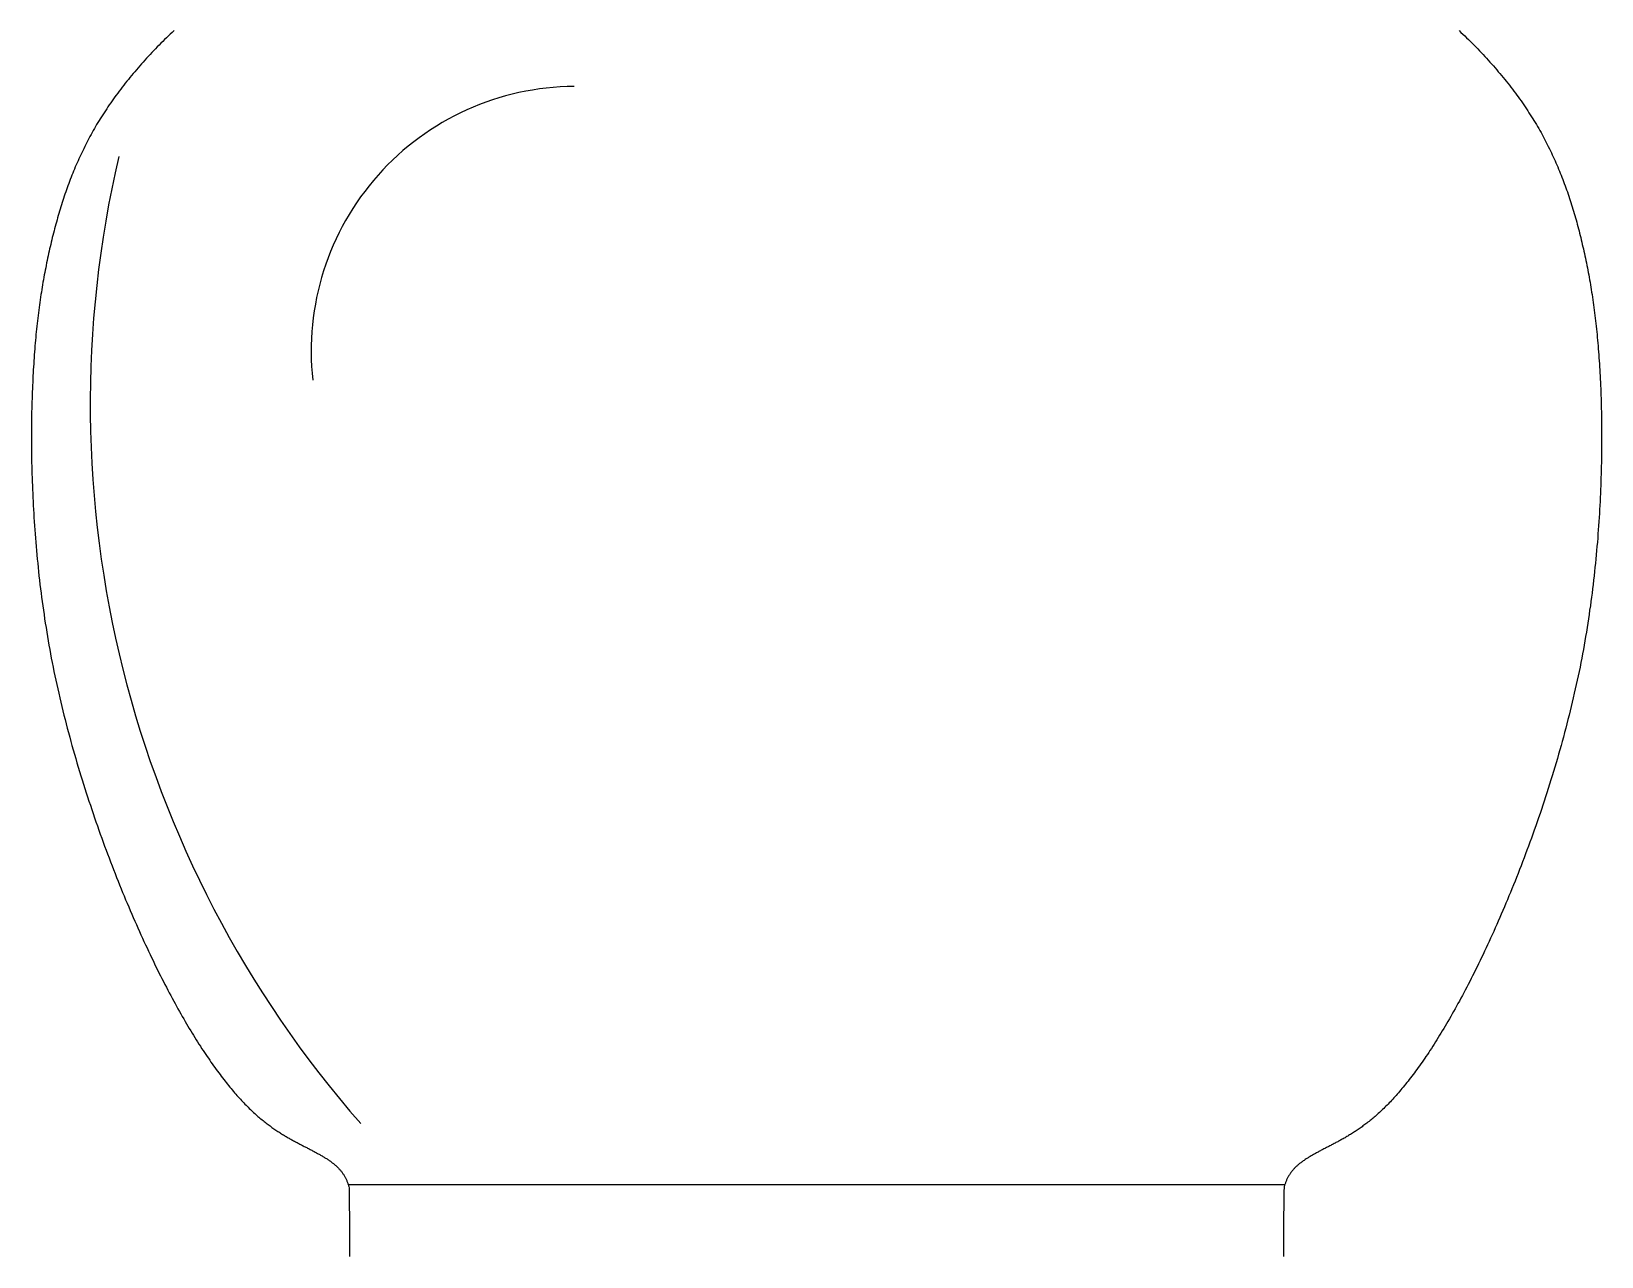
# Model space of a CAD drawing. Header units: millimetres. Extents: x 3060 to 28796, y 18778 to 36190.
# Drawn here: x 23363 to 23519.5, y 28421.5 to 28543.7 of the extents above; entities that cross this region are included whole.
import ezdxf

# ---------------------------------------------------------------- set-up
doc = ezdxf.new("R2010")
doc.units = ezdxf.units.MM

# ---------------------------------------------------------------- blocks, each defined once
blk = doc.blocks.new('A$C06235A1A')
for p, q in [((2286.72, 624.78), (2286.54, 624.59)), ((2286.91, 624.96), (2286.72, 624.78)), ((2287.09, 625.15), (2286.91, 624.96)), ((2287.28, 625.33), (2287.09, 625.15)), ((2287.47, 625.51), (2287.28, 625.33)), ((2287.65, 625.69), (2287.47, 625.51)), ((2287.84, 625.87), (2287.65, 625.69)), ((2288.04, 626.05), (2287.84, 625.87)), ((2416.16, 626.05), (2416.35, 625.87)), ((2416.35, 625.87), (2416.54, 625.69)), ((2416.54, 625.69), (2416.73, 625.51)), ((2416.73, 625.51), (2416.91, 625.33)), ((2416.91, 625.33), (2417.1, 625.15)), ((2417.1, 625.15), (2417.29, 624.96)), ((2417.29, 624.96), (2417.47, 624.78)), ((2417.47, 624.78), (2417.65, 624.59)), ((2285.29, 623.29), (2285.12, 623.1)), ((2285.47, 623.47), (2285.29, 623.29)), ((2285.64, 623.66), (2285.47, 623.47)), ((2285.82, 623.85), (2285.64, 623.66)), ((2286, 624.04), (2285.82, 623.85)), ((2286.18, 624.22), (2286, 624.04)), ((2286.36, 624.41), (2286.18, 624.22)), ((2286.54, 624.59), (2286.36, 624.41)), ((2417.65, 624.59), (2417.84, 624.41)), ((2417.84, 624.41), (2418.02, 624.22)), ((2418.02, 624.22), (2418.2, 624.04)), ((2418.2, 624.04), (2418.37, 623.85)), ((2418.37, 623.85), (2418.55, 623.66)), ((2418.55, 623.66), (2418.72, 623.47)), ((2418.72, 623.47), (2418.9, 623.29)), ((2418.9, 623.29), (2419.07, 623.1)), ((2283.79, 621.57), (2283.64, 621.37)), ((2283.96, 621.76), (2283.79, 621.57)), ((2284.12, 621.95), (2283.96, 621.76)), ((2284.28, 622.14), (2284.12, 621.95)), ((2284.45, 622.34), (2284.28, 622.14)), ((2284.61, 622.53), (2284.45, 622.34)), ((2284.78, 622.72), (2284.61, 622.53)), ((2284.95, 622.91), (2284.78, 622.72)), ((2285.12, 623.1), (2284.95, 622.91)), ((2419.07, 623.1), (2419.24, 622.91)), ((2419.24, 622.91), (2419.41, 622.72)), ((2419.41, 622.72), (2419.58, 622.53)), ((2419.58, 622.53), (2419.75, 622.34)), ((2419.75, 622.34), (2419.91, 622.14)), ((2419.91, 622.14), (2420.07, 621.95)), ((2420.07, 621.95), (2420.24, 621.76)), ((2420.24, 621.76), (2420.4, 621.57)), ((2420.4, 621.57), (2420.56, 621.37)), ((2282.57, 620.01), (2282.42, 619.82)), ((2282.72, 620.21), (2282.57, 620.01)), ((2282.86, 620.4), (2282.72, 620.21)), ((2283.02, 620.6), (2282.86, 620.4)), ((2283.17, 620.79), (2283.02, 620.6)), ((2283.32, 620.99), (2283.17, 620.79)), ((2283.48, 621.18), (2283.32, 620.99)), ((2283.64, 621.37), (2283.48, 621.18)), ((2420.56, 621.37), (2420.71, 621.18)), ((2420.71, 621.18), (2420.87, 620.99)), ((2420.87, 620.99), (2421.02, 620.79)), ((2421.02, 620.79), (2421.18, 620.6)), ((2421.18, 620.6), (2421.33, 620.4)), ((2421.33, 620.4), (2421.48, 620.21)), ((2421.48, 620.21), (2421.62, 620.01)), ((2421.62, 620.01), (2421.77, 619.82)), ((2281.45, 618.45), (2281.32, 618.25)), ((2281.58, 618.64), (2281.45, 618.45)), ((2281.72, 618.84), (2281.58, 618.64)), ((2281.86, 619.04), (2281.72, 618.84)), ((2281.99, 619.23), (2281.86, 619.04)), ((2282.14, 619.43), (2281.99, 619.23)), ((2282.28, 619.62), (2282.14, 619.43)), ((2282.42, 619.82), (2282.28, 619.62)), ((2421.77, 619.82), (2421.91, 619.62)), ((2421.91, 619.62), (2422.06, 619.43)), ((2422.06, 619.43), (2422.2, 619.23)), ((2422.2, 619.23), (2422.34, 619.04)), ((2422.34, 619.04), (2422.47, 618.84)), ((2422.47, 618.84), (2422.61, 618.64)), ((2422.61, 618.64), (2422.74, 618.45)), ((2422.74, 618.45), (2422.88, 618.25)), ((2280.44, 616.87), (2280.32, 616.67)), ((2280.56, 617.07), (2280.44, 616.87)), ((2280.68, 617.26), (2280.56, 617.07)), ((2280.81, 617.46), (2280.68, 617.26)), ((2280.93, 617.66), (2280.81, 617.46)), ((2281.06, 617.86), (2280.93, 617.66)), ((2281.19, 618.05), (2281.06, 617.86)), ((2281.32, 618.25), (2281.19, 618.05)), ((2422.88, 618.25), (2423.01, 618.05)), ((2423.01, 618.05), (2423.13, 617.86)), ((2423.13, 617.86), (2423.26, 617.66)), ((2423.26, 617.66), (2423.39, 617.46)), ((2423.39, 617.46), (2423.51, 617.26)), ((2423.51, 617.26), (2423.63, 617.07)), ((2423.63, 617.07), (2423.75, 616.87)), ((2423.75, 616.87), (2423.87, 616.67)), ((2279.54, 615.28), (2279.44, 615.08)), ((2279.65, 615.48), (2279.54, 615.28)), ((2279.76, 615.68), (2279.65, 615.48)), ((2279.87, 615.88), (2279.76, 615.68)), ((2279.98, 616.07), (2279.87, 615.88)), ((2280.09, 616.27), (2279.98, 616.07)), ((2280.21, 616.47), (2280.09, 616.27)), ((2280.32, 616.67), (2280.21, 616.47)), ((2423.87, 616.67), (2423.99, 616.47)), ((2423.99, 616.47), (2424.1, 616.27)), ((2424.1, 616.27), (2424.21, 616.07)), ((2424.21, 616.07), (2424.33, 615.88)), ((2424.33, 615.88), (2424.44, 615.68)), ((2424.44, 615.68), (2424.54, 615.48)), ((2424.54, 615.48), (2424.65, 615.28)), ((2424.65, 615.28), (2424.76, 615.08)), ((2278.83, 613.87), (2278.74, 613.67)), ((2278.93, 614.07), (2278.83, 613.87)), ((2279.03, 614.27), (2278.93, 614.07)), ((2279.13, 614.48), (2279.03, 614.27)), ((2279.23, 614.68), (2279.13, 614.48)), ((2279.33, 614.88), (2279.23, 614.68)), ((2279.44, 615.08), (2279.33, 614.88)), ((2424.76, 615.08), (2424.86, 614.88)), ((2424.86, 614.88), (2424.96, 614.68)), ((2424.96, 614.68), (2425.06, 614.48)), ((2425.06, 614.48), (2425.16, 614.27)), ((2425.16, 614.27), (2425.26, 614.07)), ((2425.26, 614.07), (2425.36, 613.87)), ((2425.36, 613.87), (2425.45, 613.67)), ((2278.11, 612.24), (2278.02, 612.04)), ((2278.19, 612.45), (2278.11, 612.24)), ((2278.28, 612.65), (2278.19, 612.45)), ((2278.37, 612.86), (2278.28, 612.65)), ((2278.46, 613.06), (2278.37, 612.86)), ((2278.55, 613.26), (2278.46, 613.06)), ((2278.64, 613.47), (2278.55, 613.26)), ((2278.74, 613.67), (2278.64, 613.47)), ((2425.45, 613.67), (2425.55, 613.47)), ((2425.55, 613.47), (2425.64, 613.26)), ((2425.64, 613.26), (2425.73, 613.06)), ((2425.73, 613.06), (2425.82, 612.86)), ((2425.82, 612.86), (2425.91, 612.65)), ((2425.91, 612.65), (2426, 612.45)), ((2426, 612.45), (2426.09, 612.24)), ((2426.09, 612.24), (2426.17, 612.04)), ((2277.46, 610.58), (2277.38, 610.38)), ((2277.54, 610.79), (2277.46, 610.58)), ((2277.62, 611), (2277.54, 610.79)), ((2277.69, 611.21), (2277.62, 611)), ((2277.77, 611.42), (2277.69, 611.21)), ((2277.86, 611.62), (2277.77, 611.42)), ((2277.94, 611.83), (2277.86, 611.62)), ((2278.02, 612.04), (2277.94, 611.83)), ((2426.17, 612.04), (2426.25, 611.83)), ((2426.25, 611.83), (2426.34, 611.62)), ((2426.34, 611.62), (2426.42, 611.42)), ((2426.42, 611.42), (2426.5, 611.21)), ((2426.5, 611.21), (2426.58, 611)), ((2426.58, 611), (2426.65, 610.79)), ((2426.65, 610.79), (2426.73, 610.58)), ((2426.73, 610.58), (2426.81, 610.38)), ((2276.95, 609.11), (2276.88, 608.9)), ((2277.02, 609.32), (2276.95, 609.11)), ((2277.09, 609.53), (2277.02, 609.32)), ((2277.16, 609.74), (2277.09, 609.53)), ((2277.24, 609.96), (2277.16, 609.74)), ((2277.31, 610.17), (2277.24, 609.96)), ((2277.38, 610.38), (2277.31, 610.17)), ((2426.81, 610.38), (2426.88, 610.17)), ((2426.88, 610.17), (2426.96, 609.96)), ((2426.96, 609.96), (2427.03, 609.74)), ((2427.03, 609.74), (2427.1, 609.53)), ((2427.1, 609.53), (2427.17, 609.32)), ((2427.17, 609.32), (2427.24, 609.11)), ((2427.24, 609.11), (2427.31, 608.9)), ((2276.49, 607.6), (2276.43, 607.39)), ((2276.55, 607.82), (2276.49, 607.6)), ((2276.62, 608.04), (2276.55, 607.82)), ((2276.68, 608.25), (2276.62, 608.04)), ((2276.75, 608.47), (2276.68, 608.25)), ((2276.82, 608.68), (2276.75, 608.47)), ((2276.88, 608.9), (2276.82, 608.68)), ((2427.31, 608.9), (2427.38, 608.68)), ((2427.38, 608.68), (2427.44, 608.47)), ((2427.44, 608.47), (2427.51, 608.25)), ((2427.51, 608.25), (2427.57, 608.04)), ((2427.57, 608.04), (2427.64, 607.82)), ((2427.64, 607.82), (2427.7, 607.6)), ((2427.7, 607.6), (2427.76, 607.39)), ((2276.07, 606.07), (2276.01, 605.84)), ((2276.13, 606.29), (2276.07, 606.07)), ((2276.19, 606.51), (2276.13, 606.29)), ((2276.25, 606.73), (2276.19, 606.51)), ((2276.31, 606.95), (2276.25, 606.73)), ((2276.37, 607.17), (2276.31, 606.95)), ((2276.43, 607.39), (2276.37, 607.17)), ((2427.76, 607.39), (2427.83, 607.17)), ((2427.83, 607.17), (2427.89, 606.95)), ((2427.89, 606.95), (2427.95, 606.73)), ((2427.95, 606.73), (2428.01, 606.51)), ((2428.01, 606.51), (2428.06, 606.29)), ((2428.06, 606.29), (2428.12, 606.07)), ((2428.12, 606.07), (2428.18, 605.84)), ((2275.69, 604.49), (2275.63, 604.27)), ((2275.74, 604.72), (2275.69, 604.49)), ((2275.79, 604.95), (2275.74, 604.72)), ((2275.85, 605.17), (2275.79, 604.95)), ((2275.9, 605.4), (2275.85, 605.17)), ((2275.96, 605.62), (2275.9, 605.4)), ((2276.01, 605.84), (2275.96, 605.62)), ((2428.18, 605.84), (2428.23, 605.62)), ((2428.23, 605.62), (2428.29, 605.4)), ((2428.29, 605.4), (2428.35, 605.17)), ((2428.35, 605.17), (2428.4, 604.95)), ((2428.4, 604.95), (2428.45, 604.72)), ((2428.45, 604.72), (2428.51, 604.49)), ((2428.51, 604.49), (2428.56, 604.27)), ((2275.33, 602.88), (2275.29, 602.64)), ((2275.38, 603.11), (2275.33, 602.88)), ((2275.43, 603.34), (2275.38, 603.11)), ((2275.48, 603.58), (2275.43, 603.34)), ((2275.53, 603.81), (2275.48, 603.58)), ((2275.58, 604.04), (2275.53, 603.81)), ((2275.63, 604.27), (2275.58, 604.04)), ((2428.56, 604.27), (2428.61, 604.04)), ((2428.61, 604.04), (2428.66, 603.81)), ((2428.66, 603.81), (2428.71, 603.58)), ((2428.71, 603.58), (2428.76, 603.34)), ((2428.76, 603.34), (2428.81, 603.11)), ((2428.81, 603.11), (2428.86, 602.88)), ((2428.86, 602.88), (2428.91, 602.64)), ((2275.02, 601.2), (2274.97, 600.96)), ((2275.06, 601.45), (2275.02, 601.2)), ((2275.1, 601.69), (2275.06, 601.45)), ((2275.15, 601.93), (2275.1, 601.69)), ((2275.19, 602.17), (2275.15, 601.93)), ((2275.24, 602.4), (2275.19, 602.17)), ((2275.29, 602.64), (2275.24, 602.4)), ((2428.91, 602.64), (2428.95, 602.4)), ((2428.95, 602.4), (2429, 602.17)), ((2429, 602.17), (2429.04, 601.93)), ((2429.04, 601.93), (2429.09, 601.69)), ((2429.09, 601.69), (2429.13, 601.45)), ((2429.13, 601.45), (2429.18, 601.2)), ((2429.18, 601.2), (2429.22, 600.96)), ((2274.77, 599.72), (2274.73, 599.46)), ((2274.81, 599.97), (2274.77, 599.72)), ((2274.85, 600.22), (2274.81, 599.97)), ((2274.89, 600.47), (2274.85, 600.22)), ((2274.93, 600.71), (2274.89, 600.47)), ((2274.97, 600.96), (2274.93, 600.71)), ((2429.22, 600.96), (2429.26, 600.71)), ((2429.26, 600.71), (2429.3, 600.47)), ((2429.3, 600.47), (2429.34, 600.22)), ((2429.34, 600.22), (2429.38, 599.97)), ((2429.38, 599.97), (2429.42, 599.72)), ((2429.42, 599.72), (2429.46, 599.46)), ((2274.55, 598.17), (2274.52, 597.91)), ((2274.59, 598.43), (2274.55, 598.17)), ((2274.62, 598.69), (2274.59, 598.43)), ((2274.66, 598.95), (2274.62, 598.69)), ((2274.7, 599.21), (2274.66, 598.95)), ((2274.73, 599.46), (2274.7, 599.21)), ((2429.46, 599.46), (2429.5, 599.21)), ((2429.5, 599.21), (2429.53, 598.95)), ((2429.53, 598.95), (2429.57, 598.69)), ((2429.57, 598.69), (2429.61, 598.43)), ((2429.61, 598.43), (2429.64, 598.17)), ((2429.64, 598.17), (2429.67, 597.91)), ((2274.36, 596.57), (2274.33, 596.29)), ((2274.39, 596.84), (2274.36, 596.57)), ((2274.42, 597.11), (2274.39, 596.84)), ((2274.45, 597.38), (2274.42, 597.11)), ((2274.49, 597.65), (2274.45, 597.38)), ((2274.52, 597.91), (2274.49, 597.65)), ((2429.67, 597.91), (2429.71, 597.65)), ((2429.71, 597.65), (2429.74, 597.38)), ((2429.74, 597.38), (2429.77, 597.11)), ((2429.77, 597.11), (2429.8, 596.84)), ((2429.8, 596.84), (2429.83, 596.57)), ((2429.83, 596.57), (2429.86, 596.29)), ((2274.22, 595.17), (2274.2, 594.89)), ((2274.25, 595.46), (2274.22, 595.17)), ((2274.27, 595.74), (2274.25, 595.46)), ((2274.3, 596.02), (2274.27, 595.74)), ((2274.33, 596.29), (2274.3, 596.02)), ((2429.86, 596.29), (2429.89, 596.02)), ((2429.89, 596.02), (2429.92, 595.74)), ((2429.92, 595.74), (2429.94, 595.46)), ((2429.94, 595.46), (2429.97, 595.17)), ((2429.97, 595.17), (2430, 594.89)), ((2274.08, 593.43), (2274.06, 593.13)), ((2274.1, 593.73), (2274.08, 593.43)), ((2274.12, 594.02), (2274.1, 593.73)), ((2274.15, 594.31), (2274.12, 594.02)), ((2274.17, 594.6), (2274.15, 594.31)), ((2274.2, 594.89), (2274.17, 594.6)), ((2430, 594.89), (2430.02, 594.6)), ((2430.02, 594.6), (2430.04, 594.31)), ((2430.04, 594.31), (2430.07, 594.02)), ((2430.07, 594.02), (2430.09, 593.73)), ((2430.09, 593.73), (2430.11, 593.43)), ((2430.11, 593.43), (2430.13, 593.13)), ((2273.99, 591.92), (2273.97, 591.61)), ((2274, 592.23), (2273.99, 591.92)), ((2274.02, 592.53), (2274, 592.23)), ((2274.04, 592.83), (2274.02, 592.53)), ((2274.06, 593.13), (2274.04, 592.83)), ((2430.13, 593.13), (2430.15, 592.83)), ((2430.15, 592.83), (2430.17, 592.53)), ((2430.17, 592.53), (2430.19, 592.23)), ((2430.19, 592.23), (2430.21, 591.92)), ((2430.21, 591.92), (2430.22, 591.61)), ((2273.91, 590.34), (2273.9, 590.02)), ((2273.92, 590.66), (2273.91, 590.34)), ((2273.94, 590.98), (2273.92, 590.66)), ((2273.95, 591.29), (2273.94, 590.98)), ((2273.97, 591.61), (2273.95, 591.29)), ((2430.22, 591.61), (2430.24, 591.29)), ((2430.24, 591.29), (2430.25, 590.98)), ((2430.25, 590.98), (2430.27, 590.66)), ((2430.27, 590.66), (2430.28, 590.34)), ((2430.28, 590.34), (2430.29, 590.02)), ((2273.86, 588.69), (2273.85, 588.36)), ((2273.87, 589.03), (2273.86, 588.69)), ((2273.88, 589.36), (2273.87, 589.03)), ((2273.89, 589.69), (2273.88, 589.36)), ((2273.9, 590.02), (2273.89, 589.69)), ((2430.29, 590.02), (2430.31, 589.69)), ((2430.31, 589.69), (2430.32, 589.36)), ((2430.32, 589.36), (2430.33, 589.03)), ((2430.33, 589.03), (2430.33, 588.69)), ((2430.33, 588.69), (2430.34, 588.36)), ((2273.84, 587.68), (2273.83, 587.33)), ((2273.83, 587.33), (2273.83, 586.98)), ((2273.85, 588.36), (2273.84, 588.02)), ((2273.84, 588.02), (2273.84, 587.68)), ((2430.34, 588.36), (2430.35, 588.02)), ((2430.35, 588.02), (2430.36, 587.68)), ((2430.36, 587.68), (2430.36, 587.33)), ((2430.36, 587.33), (2430.37, 586.98)), ((2273.83, 586.98), (2273.82, 586.63)), ((2273.82, 586.63), (2273.82, 586.28)), ((2273.82, 586.28), (2273.82, 585.92)), ((2273.82, 585.92), (2273.82, 585.56)), ((2273.82, 585.56), (2273.82, 585.2)), ((2430.37, 586.98), (2430.37, 586.63)), ((2430.37, 586.63), (2430.37, 586.28)), ((2430.37, 586.28), (2430.37, 585.92)), ((2430.37, 585.92), (2430.37, 585.56)), ((2430.37, 585.56), (2430.37, 585.2)), ((2273.82, 585.2), (2273.82, 584.84)), ((2273.82, 584.84), (2273.82, 584.47)), ((2273.82, 584.47), (2273.83, 584.1)), ((2273.83, 584.1), (2273.83, 583.73)), ((2430.37, 584.1), (2430.36, 583.73)), ((2430.37, 585.2), (2430.37, 584.84)), ((2430.37, 584.84), (2430.37, 584.47)), ((2430.37, 584.47), (2430.37, 584.1)), ((2273.83, 583.73), (2273.84, 583.36)), ((2273.84, 583.36), (2273.84, 582.98)), ((2273.84, 582.98), (2273.85, 582.6)), ((2273.85, 582.6), (2273.86, 582.22)), ((2430.34, 582.6), (2430.33, 582.22)), ((2430.35, 582.98), (2430.34, 582.6)), ((2430.36, 583.36), (2430.35, 582.98)), ((2430.36, 583.73), (2430.36, 583.36)), ((2273.86, 582.22), (2273.87, 581.84)), ((2273.87, 581.84), (2273.88, 581.45)), ((2273.88, 581.45), (2273.89, 581.07)), ((2273.89, 581.07), (2273.91, 580.68)), ((2430.3, 581.07), (2430.28, 580.68)), ((2430.31, 581.45), (2430.3, 581.07)), ((2430.32, 581.84), (2430.31, 581.45)), ((2430.33, 582.22), (2430.32, 581.84)), ((2273.91, 580.68), (2273.92, 580.29)), ((2273.92, 580.29), (2273.94, 579.89)), ((2273.94, 579.89), (2273.96, 579.5)), ((2273.96, 579.5), (2273.98, 579.1)), ((2430.23, 579.5), (2430.22, 579.1)), ((2430.25, 579.89), (2430.23, 579.5)), ((2430.27, 580.29), (2430.25, 579.89)), ((2430.28, 580.68), (2430.27, 580.29)), ((2273.98, 579.1), (2274, 578.7)), ((2274, 578.7), (2274.02, 578.3)), ((2274.02, 578.3), (2274.04, 577.9)), ((2274.04, 577.9), (2274.07, 577.49)), ((2430.15, 577.9), (2430.13, 577.49)), ((2430.17, 578.3), (2430.15, 577.9)), ((2430.19, 578.7), (2430.17, 578.3)), ((2430.22, 579.1), (2430.19, 578.7)), ((2274.07, 577.49), (2274.09, 577.09)), ((2274.09, 577.09), (2274.12, 576.68)), ((2274.12, 576.68), (2274.15, 576.27)), ((2274.15, 576.27), (2274.18, 575.86)), ((2430.04, 576.27), (2430.01, 575.86)), ((2430.07, 576.68), (2430.04, 576.27)), ((2430.1, 577.09), (2430.07, 576.68)), ((2430.13, 577.49), (2430.1, 577.09)), ((2274.18, 575.86), (2274.21, 575.45)), ((2274.21, 575.45), (2274.25, 575.03)), ((2274.25, 575.03), (2274.28, 574.62)), ((2274.28, 574.62), (2274.32, 574.2)), ((2429.91, 574.62), (2429.87, 574.2)), ((2429.95, 575.03), (2429.91, 574.62)), ((2429.98, 575.45), (2429.95, 575.03)), ((2430.01, 575.86), (2429.98, 575.45)), ((2274.32, 574.2), (2274.36, 573.78)), ((2274.36, 573.78), (2274.4, 573.36)), ((2274.4, 573.36), (2274.44, 572.94)), ((2429.8, 573.36), (2429.75, 572.94)), ((2429.84, 573.78), (2429.8, 573.36)), ((2429.87, 574.2), (2429.84, 573.78)), ((2274.44, 572.94), (2274.48, 572.52)), ((2274.48, 572.52), (2274.53, 572.1)), ((2274.53, 572.1), (2274.57, 571.68)), ((2274.57, 571.68), (2274.62, 571.25)), ((2429.62, 571.68), (2429.57, 571.25)), ((2429.67, 572.1), (2429.62, 571.68)), ((2429.71, 572.52), (2429.67, 572.1)), ((2429.75, 572.94), (2429.71, 572.52)), ((2274.62, 571.25), (2274.67, 570.82)), ((2274.67, 570.82), (2274.72, 570.4)), ((2274.72, 570.4), (2274.78, 569.97)), ((2274.78, 569.97), (2274.83, 569.54)), ((2429.42, 569.97), (2429.36, 569.54)), ((2429.47, 570.4), (2429.42, 569.97)), ((2429.52, 570.82), (2429.47, 570.4)), ((2429.57, 571.25), (2429.52, 570.82)), ((2274.83, 569.54), (2274.89, 569.11)), ((2274.89, 569.11), (2274.95, 568.68)), ((2274.95, 568.68), (2275.01, 568.25)), ((2429.25, 568.68), (2429.18, 568.25)), ((2429.3, 569.11), (2429.25, 568.68)), ((2429.36, 569.54), (2429.3, 569.11)), ((2275.01, 568.25), (2275.07, 567.82)), ((2275.07, 567.82), (2275.13, 567.39)), ((2275.13, 567.39), (2275.2, 566.95)), ((2275.2, 566.95), (2275.27, 566.52)), ((2428.99, 566.95), (2428.92, 566.52)), ((2429.06, 567.39), (2428.99, 566.95)), ((2429.12, 567.82), (2429.06, 567.39)), ((2429.18, 568.25), (2429.12, 567.82)), ((2275.27, 566.52), (2275.34, 566.08)), ((2275.34, 566.08), (2275.41, 565.65)), ((2275.41, 565.65), (2275.49, 565.21)), ((2275.49, 565.21), (2275.56, 564.78)), ((2428.71, 565.21), (2428.63, 564.78)), ((2428.78, 565.65), (2428.71, 565.21)), ((2428.85, 566.08), (2428.78, 565.65)), ((2428.92, 566.52), (2428.85, 566.08)), ((2275.56, 564.78), (2275.64, 564.34)), ((2275.64, 564.34), (2275.72, 563.91)), ((2275.72, 563.91), (2275.8, 563.47)), ((2428.47, 563.91), (2428.39, 563.47)), ((2428.55, 564.34), (2428.47, 563.91)), ((2428.63, 564.78), (2428.55, 564.34)), ((2275.8, 563.47), (2275.89, 563.03)), ((2275.89, 563.03), (2275.98, 562.59)), ((2275.98, 562.59), (2276.06, 562.16)), ((2276.06, 562.16), (2276.15, 561.72)), ((2428.13, 562.16), (2428.04, 561.72)), ((2428.22, 562.59), (2428.13, 562.16)), ((2428.3, 563.03), (2428.22, 562.59)), ((2428.39, 563.47), (2428.3, 563.03)), ((2276.15, 561.72), (2276.25, 561.28)), ((2276.25, 561.28), (2276.34, 560.84)), ((2276.34, 560.84), (2276.44, 560.41)), ((2427.85, 560.84), (2427.75, 560.41)), ((2427.94, 561.28), (2427.85, 560.84)), ((2428.04, 561.72), (2427.94, 561.28)), ((2276.44, 560.41), (2276.54, 559.97)), ((2276.54, 559.97), (2276.64, 559.53)), ((2276.64, 559.53), (2276.74, 559.1)), ((2276.74, 559.1), (2276.85, 558.66)), ((2427.45, 559.1), (2427.35, 558.66)), ((2427.55, 559.53), (2427.45, 559.1)), ((2427.65, 559.97), (2427.55, 559.53)), ((2427.75, 560.41), (2427.65, 559.97)), ((2276.85, 558.66), (2276.95, 558.22)), ((2276.95, 558.22), (2277.06, 557.79)), ((2277.06, 557.79), (2277.17, 557.35)), ((2277.17, 557.35), (2277.28, 556.92)), ((2427.02, 557.35), (2426.91, 556.92)), ((2427.13, 557.79), (2427.02, 557.35)), ((2427.24, 558.22), (2427.13, 557.79)), ((2427.35, 558.66), (2427.24, 558.22)), ((2277.28, 556.92), (2277.39, 556.48)), ((2277.39, 556.48), (2277.51, 556.05)), ((2277.51, 556.05), (2277.63, 555.61)), ((2426.68, 556.05), (2426.57, 555.61)), ((2426.8, 556.48), (2426.68, 556.05)), ((2426.91, 556.92), (2426.8, 556.48)), ((2277.63, 555.61), (2277.74, 555.18)), ((2277.74, 555.18), (2277.86, 554.75)), ((2277.86, 554.75), (2277.99, 554.32)), ((2277.99, 554.32), (2278.11, 553.89)), ((2426.21, 554.32), (2426.08, 553.89)), ((2426.33, 554.75), (2426.21, 554.32)), ((2426.45, 555.18), (2426.33, 554.75)), ((2426.57, 555.61), (2426.45, 555.18)), ((2278.11, 553.89), (2278.23, 553.46)), ((2278.23, 553.46), (2278.36, 553.03)), ((2278.36, 553.03), (2278.49, 552.6)), ((2425.83, 553.03), (2425.71, 552.6)), ((2425.96, 553.46), (2425.83, 553.03)), ((2426.08, 553.89), (2425.96, 553.46)), ((2278.49, 552.6), (2278.61, 552.18)), ((2278.61, 552.18), (2278.74, 551.75)), ((2278.74, 551.75), (2278.88, 551.33)), ((2278.88, 551.33), (2279.01, 550.9)), ((2425.32, 551.33), (2425.18, 550.9)), ((2425.45, 551.75), (2425.32, 551.33)), ((2425.58, 552.18), (2425.45, 551.75)), ((2425.71, 552.6), (2425.58, 552.18)), ((2279.01, 550.9), (2279.14, 550.48)), ((2279.14, 550.48), (2279.28, 550.06)), ((2279.28, 550.06), (2279.41, 549.64)), ((2279.41, 549.64), (2279.55, 549.22)), ((2424.78, 549.64), (2424.64, 549.22)), ((2424.92, 550.06), (2424.78, 549.64)), ((2425.05, 550.48), (2424.92, 550.06)), ((2425.18, 550.9), (2425.05, 550.48)), ((2279.55, 549.22), (2279.69, 548.81)), ((2279.69, 548.81), (2279.83, 548.39)), ((2279.83, 548.39), (2279.97, 547.98)), ((2279.97, 547.98), (2280.11, 547.57)), ((2424.23, 547.98), (2424.09, 547.57)), ((2424.37, 548.39), (2424.23, 547.98)), ((2424.51, 548.81), (2424.37, 548.39)), ((2424.64, 549.22), (2424.51, 548.81)), ((2280.11, 547.57), (2280.25, 547.16)), ((2280.25, 547.16), (2280.39, 546.75)), ((2280.39, 546.75), (2280.53, 546.34)), ((2423.8, 546.75), (2423.66, 546.34)), ((2423.94, 547.16), (2423.8, 546.75)), ((2424.09, 547.57), (2423.94, 547.16)), ((2280.53, 546.34), (2280.68, 545.94)), ((2280.68, 545.94), (2280.82, 545.54)), ((2280.82, 545.54), (2280.97, 545.14)), ((2280.97, 545.14), (2281.11, 544.74)), ((2423.22, 545.14), (2423.08, 544.74)), ((2423.37, 545.54), (2423.22, 545.14)), ((2423.51, 545.94), (2423.37, 545.54)), ((2423.66, 546.34), (2423.51, 545.94)), ((2281.11, 544.74), (2281.26, 544.34)), ((2281.26, 544.34), (2281.41, 543.95)), ((2281.41, 543.95), (2281.56, 543.55)), ((2281.56, 543.55), (2281.71, 543.16)), ((2422.64, 543.55), (2422.49, 543.16)), ((2422.78, 543.95), (2422.64, 543.55)), ((2422.93, 544.34), (2422.78, 543.95)), ((2423.08, 544.74), (2422.93, 544.34)), ((2281.71, 543.16), (2281.85, 542.77)), ((2281.85, 542.77), (2282, 542.39)), ((2282, 542.39), (2282.15, 542)), ((2282.15, 542), (2282.3, 541.62)), ((2422.04, 542), (2421.89, 541.62)), ((2422.19, 542.39), (2422.04, 542)), ((2422.34, 542.77), (2422.19, 542.39)), ((2422.49, 543.16), (2422.34, 542.77)), ((2282.3, 541.62), (2282.46, 541.24)), ((2282.46, 541.24), (2282.61, 540.87)), ((2282.61, 540.87), (2282.76, 540.49)), ((2282.76, 540.49), (2282.91, 540.12)), ((2282.91, 540.12), (2283.06, 539.76)), ((2421.28, 540.12), (2421.13, 539.76)), ((2421.43, 540.49), (2421.28, 540.12)), ((2421.59, 540.87), (2421.43, 540.49)), ((2421.74, 541.24), (2421.59, 540.87)), ((2421.89, 541.62), (2421.74, 541.24)), ((2283.06, 539.76), (2283.21, 539.39)), ((2283.21, 539.39), (2283.36, 539.03)), ((2283.36, 539.03), (2283.52, 538.67)), ((2283.52, 538.67), (2283.67, 538.31)), ((2420.68, 538.67), (2420.52, 538.31)), ((2420.83, 539.03), (2420.68, 538.67)), ((2420.98, 539.39), (2420.83, 539.03)), ((2421.13, 539.76), (2420.98, 539.39)), ((2283.67, 538.31), (2283.82, 537.96)), ((2283.82, 537.96), (2283.97, 537.6)), ((2283.97, 537.6), (2284.12, 537.26)), ((2284.12, 537.26), (2284.28, 536.91)), ((2420.07, 537.26), (2419.92, 536.91)), ((2420.22, 537.6), (2420.07, 537.26)), ((2420.37, 537.96), (2420.22, 537.6)), ((2420.52, 538.31), (2420.37, 537.96)), ((2284.28, 536.91), (2284.43, 536.57)), ((2284.43, 536.57), (2284.58, 536.23)), ((2284.58, 536.23), (2284.73, 535.89)), ((2284.73, 535.89), (2284.88, 535.56)), ((2284.88, 535.56), (2285.03, 535.23)), ((2419.31, 535.56), (2419.16, 535.23)), ((2419.46, 535.89), (2419.31, 535.56)), ((2419.61, 536.23), (2419.46, 535.89)), ((2419.76, 536.57), (2419.61, 536.23)), ((2419.92, 536.91), (2419.76, 536.57)), ((2285.03, 535.23), (2285.19, 534.9)), ((2285.19, 534.9), (2285.34, 534.58)), ((2285.34, 534.58), (2285.49, 534.26)), ((2285.49, 534.26), (2285.64, 533.94)), ((2285.64, 533.94), (2285.79, 533.63)), ((2418.56, 533.94), (2418.41, 533.63)), ((2418.71, 534.26), (2418.56, 533.94)), ((2418.86, 534.58), (2418.71, 534.26)), ((2419.01, 534.9), (2418.86, 534.58)), ((2419.16, 535.23), (2419.01, 534.9)), ((2285.79, 533.63), (2285.94, 533.32)), ((2285.94, 533.32), (2286.09, 533.01)), ((2286.09, 533.01), (2286.23, 532.71)), ((2286.23, 532.71), (2286.38, 532.4)), ((2286.38, 532.4), (2286.53, 532.11)), ((2417.81, 532.4), (2417.66, 532.11)), ((2417.96, 532.71), (2417.81, 532.4)), ((2418.11, 533.01), (2417.96, 532.71)), ((2418.26, 533.32), (2418.11, 533.01)), ((2418.41, 533.63), (2418.26, 533.32)), ((2286.53, 532.11), (2286.68, 531.81)), ((2286.68, 531.81), (2286.83, 531.52)), ((2286.83, 531.52), (2286.97, 531.23)), ((2286.97, 531.23), (2287.12, 530.94)), ((2287.12, 530.94), (2287.27, 530.66)), ((2417.07, 530.94), (2416.92, 530.66)), ((2417.22, 531.23), (2417.07, 530.94)), ((2417.36, 531.52), (2417.22, 531.23)), ((2417.51, 531.81), (2417.36, 531.52)), ((2417.66, 532.11), (2417.51, 531.81)), ((2287.27, 530.66), (2287.41, 530.38)), ((2287.41, 530.38), (2287.56, 530.11)), ((2287.56, 530.11), (2287.71, 529.83)), ((2287.71, 529.83), (2287.85, 529.56)), ((2287.85, 529.56), (2288, 529.29)), ((2288, 529.29), (2288.14, 529.03)), ((2416.2, 529.29), (2416.05, 529.03)), ((2416.34, 529.56), (2416.2, 529.29)), ((2416.49, 529.83), (2416.34, 529.56)), ((2416.63, 530.11), (2416.49, 529.83)), ((2416.78, 530.38), (2416.63, 530.11)), ((2416.92, 530.66), (2416.78, 530.38)), ((2288.14, 529.03), (2288.28, 528.77)), ((2288.28, 528.77), (2288.43, 528.51)), ((2288.43, 528.51), (2288.57, 528.25)), ((2288.57, 528.25), (2288.71, 528)), ((2288.71, 528), (2288.86, 527.75)), ((2288.86, 527.75), (2289, 527.51)), ((2415.34, 527.75), (2415.19, 527.51)), ((2415.48, 528), (2415.34, 527.75)), ((2415.62, 528.25), (2415.48, 528)), ((2415.76, 528.51), (2415.62, 528.25)), ((2415.91, 528.77), (2415.76, 528.51)), ((2416.05, 529.03), (2415.91, 528.77)), ((2289, 527.51), (2289.14, 527.26)), ((2289.14, 527.26), (2289.28, 527.02)), ((2289.28, 527.02), (2289.42, 526.79)), ((2289.42, 526.79), (2289.56, 526.55)), ((2289.56, 526.55), (2289.7, 526.32)), ((2289.7, 526.32), (2289.84, 526.09)), ((2289.84, 526.09), (2289.98, 525.87)), ((2414.35, 526.09), (2414.22, 525.87)), ((2414.49, 526.32), (2414.35, 526.09)), ((2414.63, 526.55), (2414.49, 526.32)), ((2414.77, 526.79), (2414.63, 526.55)), ((2414.91, 527.02), (2414.77, 526.79)), ((2415.05, 527.26), (2414.91, 527.02)), ((2415.19, 527.51), (2415.05, 527.26)), ((2289.98, 525.87), (2290.11, 525.64)), ((2290.11, 525.64), (2290.25, 525.42)), ((2290.25, 525.42), (2290.39, 525.21)), ((2290.39, 525.21), (2290.52, 524.99)), ((2290.52, 524.99), (2290.66, 524.78)), ((2290.66, 524.78), (2290.79, 524.57)), ((2290.79, 524.57), (2290.93, 524.37)), ((2413.4, 524.57), (2413.26, 524.37)), ((2413.53, 524.78), (2413.4, 524.57)), ((2413.67, 524.99), (2413.53, 524.78)), ((2413.8, 525.21), (2413.67, 524.99)), ((2413.94, 525.42), (2413.8, 525.21)), ((2414.08, 525.64), (2413.94, 525.42)), ((2414.22, 525.87), (2414.08, 525.64)), ((2290.93, 524.37), (2291.06, 524.17)), ((2291.06, 524.17), (2291.2, 523.97)), ((2291.2, 523.97), (2291.33, 523.77)), ((2291.33, 523.77), (2291.46, 523.58)), ((2291.46, 523.58), (2291.59, 523.38)), ((2291.59, 523.38), (2291.72, 523.2)), ((2291.72, 523.2), (2291.85, 523.01)), ((2291.85, 523.01), (2291.98, 522.83)), ((2412.34, 523.01), (2412.21, 522.83)), ((2412.47, 523.2), (2412.34, 523.01)), ((2412.6, 523.38), (2412.47, 523.2)), ((2412.73, 523.58), (2412.6, 523.38)), ((2412.86, 523.77), (2412.73, 523.58)), ((2413, 523.97), (2412.86, 523.77)), ((2413.13, 524.17), (2413, 523.97)), ((2413.26, 524.37), (2413.13, 524.17)), ((2291.98, 522.83), (2292.11, 522.65)), ((2292.11, 522.65), (2292.24, 522.47)), ((2292.24, 522.47), (2292.37, 522.3)), ((2292.37, 522.3), (2292.49, 522.13)), ((2292.49, 522.13), (2292.62, 521.96)), ((2292.62, 521.96), (2292.75, 521.79)), ((2292.75, 521.79), (2292.87, 521.63)), ((2292.87, 521.63), (2292.99, 521.47)), ((2292.99, 521.47), (2293.12, 521.31)), ((2411.2, 521.47), (2411.07, 521.31)), ((2411.32, 521.63), (2411.2, 521.47)), ((2411.45, 521.79), (2411.32, 521.63)), ((2411.57, 521.96), (2411.45, 521.79)), ((2411.7, 522.13), (2411.57, 521.96)), ((2411.83, 522.3), (2411.7, 522.13)), ((2411.95, 522.47), (2411.83, 522.3)), ((2412.08, 522.65), (2411.95, 522.47)), ((2412.21, 522.83), (2412.08, 522.65)), ((2293.12, 521.31), (2293.24, 521.15)), ((2293.24, 521.15), (2293.36, 521)), ((2293.36, 521), (2293.48, 520.85)), ((2293.48, 520.85), (2293.6, 520.7)), ((2293.6, 520.7), (2293.72, 520.56)), ((2293.72, 520.56), (2293.84, 520.42)), ((2293.84, 520.42), (2293.96, 520.28)), ((2293.96, 520.28), (2294.08, 520.14)), ((2294.08, 520.14), (2294.19, 520.01)), ((2294.19, 520.01), (2294.31, 519.88)), ((2294.31, 519.88), (2294.43, 519.75)), ((2409.88, 519.88), (2409.77, 519.75)), ((2410, 520.01), (2409.88, 519.88)), ((2410.11, 520.14), (2410, 520.01)), ((2410.23, 520.28), (2410.11, 520.14)), ((2410.35, 520.42), (2410.23, 520.28)), ((2410.47, 520.56), (2410.35, 520.42)), ((2410.59, 520.7), (2410.47, 520.56)), ((2410.71, 520.85), (2410.59, 520.7)), ((2410.83, 521), (2410.71, 520.85)), ((2410.95, 521.15), (2410.83, 521)), ((2411.07, 521.31), (2410.95, 521.15)), ((2294.43, 519.75), (2294.54, 519.62)), ((2294.54, 519.62), (2294.66, 519.49)), ((2294.66, 519.49), (2294.77, 519.37)), ((2294.77, 519.37), (2294.88, 519.25)), ((2294.88, 519.25), (2294.99, 519.13)), ((2294.99, 519.13), (2295.1, 519.02)), ((2295.1, 519.02), (2295.22, 518.91)), ((2295.22, 518.91), (2295.33, 518.79)), ((2295.33, 518.79), (2295.44, 518.69)), ((2295.44, 518.69), (2295.54, 518.58)), ((2295.54, 518.58), (2295.65, 518.47)), ((2295.65, 518.47), (2295.76, 518.37)), ((2295.76, 518.37), (2295.87, 518.27)), ((2295.87, 518.27), (2295.97, 518.17)), ((2408.32, 518.27), (2408.22, 518.17)), ((2408.43, 518.37), (2408.32, 518.27)), ((2408.54, 518.47), (2408.43, 518.37)), ((2408.65, 518.58), (2408.54, 518.47)), ((2408.76, 518.69), (2408.65, 518.58)), ((2408.87, 518.79), (2408.76, 518.69)), ((2408.98, 518.91), (2408.87, 518.79)), ((2409.09, 519.02), (2408.98, 518.91)), ((2409.2, 519.13), (2409.09, 519.02)), ((2409.31, 519.25), (2409.2, 519.13)), ((2409.42, 519.37), (2409.31, 519.25)), ((2409.54, 519.49), (2409.42, 519.37)), ((2409.65, 519.62), (2409.54, 519.49)), ((2409.77, 519.75), (2409.65, 519.62)), ((2295.97, 518.17), (2296.08, 518.07)), ((2296.08, 518.07), (2296.19, 517.98)), ((2296.19, 517.98), (2296.29, 517.89)), ((2296.29, 517.89), (2296.4, 517.79)), ((2296.4, 517.79), (2296.5, 517.7)), ((2296.5, 517.7), (2296.6, 517.62)), ((2296.6, 517.62), (2296.7, 517.53)), ((2296.7, 517.53), (2296.81, 517.45)), ((2296.81, 517.45), (2296.91, 517.36)), ((2296.91, 517.36), (2297.01, 517.28)), ((2297.01, 517.28), (2297.11, 517.2)), ((2297.11, 517.2), (2297.21, 517.12)), ((2297.21, 517.12), (2297.31, 517.05)), ((2297.31, 517.05), (2297.41, 516.97)), ((2297.41, 516.97), (2297.51, 516.9)), ((2297.51, 516.9), (2297.61, 516.83)), ((2297.61, 516.83), (2297.71, 516.75)), ((2297.71, 516.75), (2297.8, 516.68)), ((2297.8, 516.68), (2297.9, 516.62)), ((2406.39, 516.68), (2406.29, 516.62)), ((2406.49, 516.75), (2406.39, 516.68)), ((2406.58, 516.83), (2406.49, 516.75)), ((2406.68, 516.9), (2406.58, 516.83)), ((2406.78, 516.97), (2406.68, 516.9)), ((2406.88, 517.05), (2406.78, 516.97)), ((2406.98, 517.12), (2406.88, 517.05)), ((2407.08, 517.2), (2406.98, 517.12)), ((2407.18, 517.28), (2407.08, 517.2)), ((2407.28, 517.36), (2407.18, 517.28)), ((2407.38, 517.45), (2407.28, 517.36)), ((2407.49, 517.53), (2407.38, 517.45)), ((2407.59, 517.62), (2407.49, 517.53)), ((2407.69, 517.7), (2407.59, 517.62)), ((2407.8, 517.79), (2407.69, 517.7)), ((2407.9, 517.89), (2407.8, 517.79)), ((2408.01, 517.98), (2407.9, 517.89)), ((2408.11, 518.07), (2408.01, 517.98)), ((2408.22, 518.17), (2408.11, 518.07)), ((2297.9, 516.62), (2298, 516.55)), ((2298, 516.55), (2298.09, 516.48)), ((2298.09, 516.48), (2298.19, 516.42)), ((2298.19, 516.42), (2298.29, 516.35)), ((2298.29, 516.35), (2298.38, 516.29)), ((2298.38, 516.29), (2298.48, 516.23)), ((2298.48, 516.23), (2298.57, 516.17)), ((2298.57, 516.17), (2298.66, 516.11)), ((2298.66, 516.11), (2298.76, 516.05)), ((2298.76, 516.05), (2298.85, 515.99)), ((2298.85, 515.99), (2298.95, 515.94)), ((2298.95, 515.94), (2299.04, 515.88)), ((2299.04, 515.88), (2299.13, 515.83)), ((2299.13, 515.83), (2299.22, 515.77)), ((2299.22, 515.77), (2299.31, 515.72)), ((2299.31, 515.72), (2299.41, 515.66)), ((2299.41, 515.66), (2299.5, 515.61)), ((2299.5, 515.61), (2299.59, 515.56)), ((2299.59, 515.56), (2299.68, 515.51)), ((2299.68, 515.51), (2299.77, 515.46)), ((2299.77, 515.46), (2299.86, 515.41)), ((2299.86, 515.41), (2299.95, 515.36)), ((2299.95, 515.36), (2300.04, 515.31)), ((2300.04, 515.31), (2300.13, 515.26)), ((2300.13, 515.26), (2300.22, 515.22)), ((2300.22, 515.22), (2300.31, 515.17)), ((2300.31, 515.17), (2300.4, 515.12)), ((2300.4, 515.12), (2300.49, 515.07)), ((2300.49, 515.07), (2300.57, 515.03)), ((2403.71, 515.07), (2403.62, 515.03)), ((2403.79, 515.12), (2403.71, 515.07)), ((2403.88, 515.17), (2403.79, 515.12)), ((2403.97, 515.22), (2403.88, 515.17)), ((2404.06, 515.26), (2403.97, 515.22)), ((2404.15, 515.31), (2404.06, 515.26)), ((2404.24, 515.36), (2404.15, 515.31)), ((2404.33, 515.41), (2404.24, 515.36)), ((2404.42, 515.46), (2404.33, 515.41)), ((2404.51, 515.51), (2404.42, 515.46)), ((2404.6, 515.56), (2404.51, 515.51)), ((2404.69, 515.61), (2404.6, 515.56)), ((2404.79, 515.66), (2404.69, 515.61)), ((2404.88, 515.72), (2404.79, 515.66)), ((2404.97, 515.77), (2404.88, 515.72)), ((2405.06, 515.83), (2404.97, 515.77)), ((2405.15, 515.88), (2405.06, 515.83)), ((2405.25, 515.94), (2405.15, 515.88)), ((2405.34, 515.99), (2405.25, 515.94)), ((2405.43, 516.05), (2405.34, 515.99)), ((2405.53, 516.11), (2405.43, 516.05)), ((2405.62, 516.17), (2405.53, 516.11)), ((2405.72, 516.23), (2405.62, 516.17)), ((2405.81, 516.29), (2405.72, 516.23)), ((2405.91, 516.35), (2405.81, 516.29)), ((2406, 516.42), (2405.91, 516.35)), ((2406.1, 516.48), (2406, 516.42)), ((2406.19, 516.55), (2406.1, 516.48)), ((2406.29, 516.62), (2406.19, 516.55)), ((2300.57, 515.03), (2300.66, 514.98)), ((2300.66, 514.98), (2300.75, 514.94)), ((2300.75, 514.94), (2300.84, 514.89)), ((2300.84, 514.89), (2300.92, 514.85)), ((2300.92, 514.85), (2301.01, 514.8)), ((2301.01, 514.8), (2301.1, 514.76)), ((2301.1, 514.76), (2301.18, 514.71)), ((2301.18, 514.71), (2301.27, 514.67)), ((2301.27, 514.67), (2301.35, 514.62)), ((2301.35, 514.62), (2301.44, 514.58)), ((2301.44, 514.58), (2301.52, 514.54)), ((2301.52, 514.54), (2301.6, 514.49)), ((2301.6, 514.49), (2301.69, 514.45)), ((2301.69, 514.45), (2301.77, 514.41)), ((2301.77, 514.41), (2301.85, 514.36)), ((2301.85, 514.36), (2301.93, 514.32)), ((2301.93, 514.32), (2302.01, 514.28)), ((2302.01, 514.28), (2302.09, 514.23)), ((2302.09, 514.23), (2302.17, 514.19)), ((2302.17, 514.19), (2302.25, 514.15)), ((2302.25, 514.15), (2302.33, 514.1)), ((2302.33, 514.1), (2302.41, 514.06)), ((2302.41, 514.06), (2302.49, 514.02)), ((2302.49, 514.02), (2302.56, 513.98)), ((2302.56, 513.98), (2302.64, 513.93)), ((2302.64, 513.93), (2302.71, 513.89)), ((2302.71, 513.89), (2302.79, 513.85)), ((2302.79, 513.85), (2302.86, 513.8)), ((2302.86, 513.8), (2302.94, 513.76)), ((2302.94, 513.76), (2303.01, 513.72)), ((2303.01, 513.72), (2303.08, 513.67)), ((2303.08, 513.67), (2303.15, 513.63)), ((2303.15, 513.63), (2303.22, 513.58)), ((2303.22, 513.58), (2303.29, 513.54)), ((2303.29, 513.54), (2303.36, 513.49)), ((2400.9, 513.54), (2400.83, 513.49)), ((2400.97, 513.58), (2400.9, 513.54)), ((2401.04, 513.63), (2400.97, 513.58)), ((2401.11, 513.67), (2401.04, 513.63)), ((2401.18, 513.72), (2401.11, 513.67)), ((2401.26, 513.76), (2401.18, 513.72)), ((2401.33, 513.8), (2401.26, 513.76)), ((2401.4, 513.85), (2401.33, 513.8)), ((2401.48, 513.89), (2401.4, 513.85)), ((2401.55, 513.93), (2401.48, 513.89)), ((2401.63, 513.98), (2401.55, 513.93)), ((2401.71, 514.02), (2401.63, 513.98)), ((2401.78, 514.06), (2401.71, 514.02)), ((2401.86, 514.1), (2401.78, 514.06)), ((2401.94, 514.15), (2401.86, 514.1)), ((2402.02, 514.19), (2401.94, 514.15)), ((2402.1, 514.23), (2402.02, 514.19)), ((2402.18, 514.28), (2402.1, 514.23)), ((2402.26, 514.32), (2402.18, 514.28)), ((2402.34, 514.36), (2402.26, 514.32)), ((2402.42, 514.41), (2402.34, 514.36)), ((2402.51, 514.45), (2402.42, 514.41)), ((2402.59, 514.49), (2402.51, 514.45)), ((2402.67, 514.54), (2402.59, 514.49)), ((2402.76, 514.58), (2402.67, 514.54)), ((2402.84, 514.62), (2402.76, 514.58)), ((2402.93, 514.67), (2402.84, 514.62)), ((2403.01, 514.71), (2402.93, 514.67)), ((2403.1, 514.76), (2403.01, 514.71)), ((2403.18, 514.8), (2403.1, 514.76)), ((2403.27, 514.85), (2403.18, 514.8)), ((2403.36, 514.89), (2403.27, 514.85)), ((2403.44, 514.94), (2403.36, 514.89)), ((2403.53, 514.98), (2403.44, 514.94)), ((2403.62, 515.03), (2403.53, 514.98)), ((2303.36, 513.49), (2303.43, 513.45)), ((2303.43, 513.45), (2303.49, 513.4)), ((2303.49, 513.4), (2303.56, 513.36)), ((2303.56, 513.36), (2303.62, 513.31)), ((2303.62, 513.31), (2303.69, 513.27)), ((2303.69, 513.27), (2303.75, 513.22)), ((2303.75, 513.22), (2303.81, 513.17)), ((2303.81, 513.17), (2303.87, 513.12)), ((2303.87, 513.12), (2303.93, 513.08)), ((2303.93, 513.08), (2303.99, 513.03)), ((2303.99, 513.03), (2304.05, 512.98)), ((2304.05, 512.98), (2304.11, 512.93)), ((2304.11, 512.93), (2304.17, 512.88)), ((2304.17, 512.88), (2304.22, 512.83)), ((2304.22, 512.83), (2304.27, 512.78)), ((2304.27, 512.78), (2304.33, 512.73)), ((2304.33, 512.73), (2304.38, 512.68)), ((2304.38, 512.68), (2304.43, 512.63)), ((2304.43, 512.63), (2304.48, 512.57)), ((2304.48, 512.57), (2304.53, 512.52)), ((2304.53, 512.52), (2304.58, 512.47)), ((2304.58, 512.47), (2304.62, 512.41)), ((2304.62, 512.41), (2304.67, 512.36)), ((2304.67, 512.36), (2304.71, 512.3)), ((2304.71, 512.3), (2304.76, 512.25)), ((2304.76, 512.25), (2304.8, 512.19)), ((2304.8, 512.19), (2304.84, 512.13)), ((2304.84, 512.13), (2304.88, 512.07)), ((2304.88, 512.07), (2304.92, 512.02)), ((2304.92, 512.02), (2304.96, 511.96)), ((2304.96, 511.96), (2304.99, 511.9)), ((2399.24, 511.96), (2399.2, 511.9)), ((2399.27, 512.02), (2399.24, 511.96)), ((2399.31, 512.07), (2399.27, 512.02)), ((2399.35, 512.13), (2399.31, 512.07)), ((2399.39, 512.19), (2399.35, 512.13)), ((2399.44, 512.25), (2399.39, 512.19)), ((2399.48, 512.3), (2399.44, 512.25)), ((2399.52, 512.36), (2399.48, 512.3)), ((2399.57, 512.41), (2399.52, 512.36)), ((2399.61, 512.47), (2399.57, 512.41)), ((2399.66, 512.52), (2399.61, 512.47)), ((2399.71, 512.57), (2399.66, 512.52)), ((2399.76, 512.63), (2399.71, 512.57)), ((2399.81, 512.68), (2399.76, 512.63)), ((2399.86, 512.73), (2399.81, 512.68)), ((2399.92, 512.78), (2399.86, 512.73)), ((2399.97, 512.83), (2399.92, 512.78)), ((2400.03, 512.88), (2399.97, 512.83)), ((2400.08, 512.93), (2400.03, 512.88)), ((2400.14, 512.98), (2400.08, 512.93)), ((2400.2, 513.03), (2400.14, 512.98)), ((2400.26, 513.08), (2400.2, 513.03)), ((2400.32, 513.12), (2400.26, 513.08)), ((2400.38, 513.17), (2400.32, 513.12)), ((2400.44, 513.22), (2400.38, 513.17)), ((2400.51, 513.27), (2400.44, 513.22)), ((2400.57, 513.31), (2400.51, 513.27)), ((2400.63, 513.36), (2400.57, 513.31)), ((2400.7, 513.4), (2400.63, 513.36)), ((2400.77, 513.45), (2400.7, 513.4)), ((2400.83, 513.49), (2400.77, 513.45)), ((2304.99, 511.9), (2305.03, 511.84)), ((2305.03, 511.84), (2305.06, 511.77)), ((2305.06, 511.77), (2305.1, 511.71)), ((2305.1, 511.71), (2305.13, 511.65)), ((2305.13, 511.65), (2305.16, 511.59)), ((2305.16, 511.59), (2305.19, 511.52)), ((2305.19, 511.52), (2305.22, 511.46)), ((2305.22, 511.46), (2305.25, 511.39)), ((2305.25, 511.39), (2305.28, 511.33)), ((2305.28, 511.33), (2305.3, 511.26)), ((2305.3, 511.26), (2305.33, 511.2)), ((2305.33, 511.2), (2305.35, 511.13)), ((2305.35, 511.13), (2305.38, 511.06)), ((2305.38, 511.06), (2305.4, 511)), ((2305.4, 511), (2305.42, 510.94)), ((2305.4, 511), (2398.79, 511)), ((2305.42, 510.94), (2305.44, 510.87)), ((2305.44, 510.87), (2305.46, 510.8)), ((2305.46, 510.8), (2305.48, 510.65)), ((2305.48, 510.65), (2305.49, 510.35)), ((2398.72, 510.65), (2398.7, 510.35)), ((2398.73, 510.8), (2398.72, 510.65)), ((2398.75, 510.87), (2398.73, 510.8)), ((2398.77, 510.94), (2398.75, 510.87)), ((2398.79, 511), (2398.77, 510.94)), ((2398.81, 511.06), (2398.79, 511)), ((2398.84, 511.13), (2398.81, 511.06)), ((2398.86, 511.2), (2398.84, 511.13)), ((2398.89, 511.26), (2398.86, 511.2)), ((2398.92, 511.33), (2398.89, 511.26)), ((2398.94, 511.39), (2398.92, 511.33)), ((2398.97, 511.46), (2398.94, 511.39)), ((2399, 511.52), (2398.97, 511.46)), ((2399.03, 511.59), (2399, 511.52)), ((2399.06, 511.65), (2399.03, 511.59)), ((2399.1, 511.71), (2399.06, 511.65)), ((2399.13, 511.77), (2399.1, 511.71)), ((2399.16, 511.84), (2399.13, 511.77)), ((2399.2, 511.9), (2399.16, 511.84)), ((2305.49, 510.35), (2305.5, 509.81)), ((2305.5, 509.81), (2305.51, 508.97)), ((2305.51, 508.97), (2305.52, 507.74)), ((2398.68, 508.97), (2398.67, 507.74)), ((2398.69, 509.81), (2398.68, 508.97)), ((2398.7, 510.35), (2398.69, 509.81)), ((2305.52, 507.74), (2305.53, 506.04)), ((2398.67, 507.74), (2398.67, 506.04)), ((2305.53, 506.04), (2305.53, 503.8)), ((2398.67, 506.04), (2398.66, 503.8))]:
    blk.add_line(p, q)
for centre, radius, start, end in [((2328.07, 594.11), 26.36, 90.2859, 186.3895), ((2388.5, 588.78), 108.82, 166.8819, 221.2179)]:
    blk.add_arc(centre, radius, start, end)

msp = doc.modelspace()

# ---------------------------------------------------------------- block references
msp.add_blockref('A$C06235A1A', (21089.14, 27917.72))

doc.saveas('drawing.dxf')
